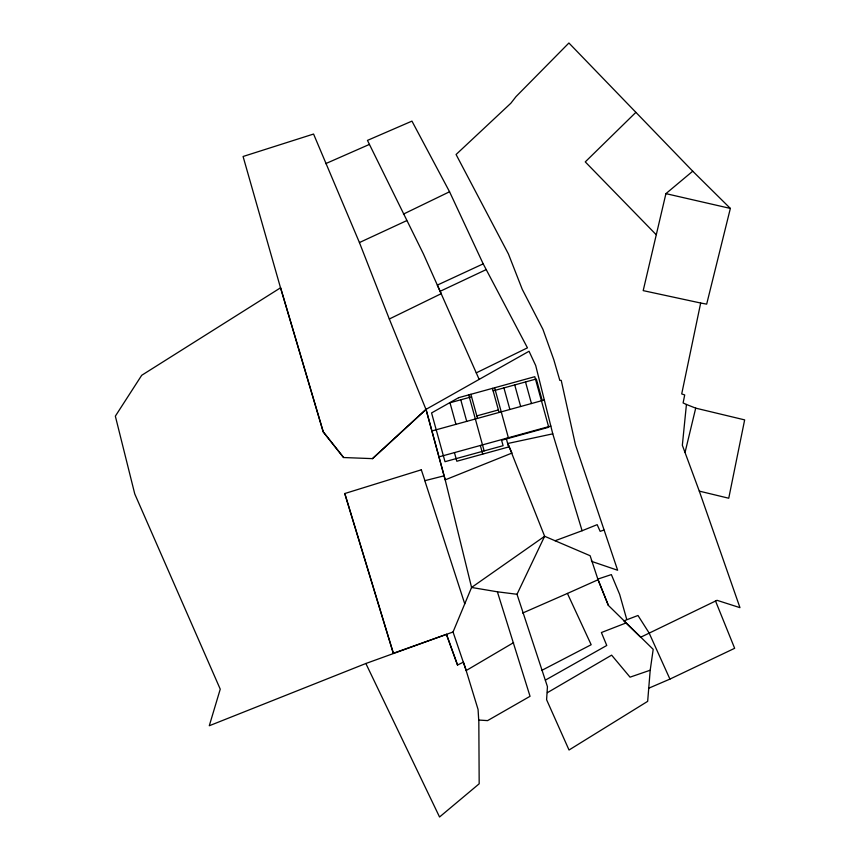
<?xml version="1.0" encoding="UTF-8"?>
<svg xmlns="http://www.w3.org/2000/svg" width="860" height="860" viewBox="0 0 860 860"><rect width="100%" height="100%" fill="white"/><g stroke="black" fill="none" stroke-linecap="round" stroke-linejoin="round"><path stroke-width="1.29" d="M478.816 720.024L479.181 783.793L439.546 817L365.865 663.501L209.281 725.754L220.246 689.161L134.762 493.941L115.347 416.154L141.696 375.304L280.618 287.756L323.285 431.849L343.635 457.52M555.098 540.746L582.102 530.738L552.765 433.838L507.722 443.502L511.979 453.059L445.211 479.858L425.969 409.392L389.311 319.006L359.426 242.552L313.567 134.042L243.079 156.488L280.51 287.777L323.177 431.87L343.527 457.531L372.541 458.638L426.076 409.371L445.211 479.858L471.57 587.466L497.381 591.798L530.039 696.299L487.588 720.615L478.708 720.046L478.074 709.489L466.163 670.553L453.037 632.003L471.57 587.466L544.627 536.274L590.121 555.721L598.055 579.758L608.364 605.397L653.192 649.354L650.203 670.22L647.666 701.351L569.03 750.006L546.594 699.707L547.444 686.656L517.01 594.282L544.627 536.274L507.851 443.481M591.411 560.312L591.798 561.451L617.641 570.255L575.437 444.781L561.225 380.378L559.817 380.367L553.797 359.706L542.929 329.348L522.246 289.304L508.421 253.958L456.079 154.51L510.883 103.2L516 96.632L568.912 43L692.741 171.194L730.355 208.421L706.673 304.139L700.674 303.021L681.711 393.923L684.7 394.955L683.109 402.942L686.43 404.469L682.346 445.265L699.298 491.125L739.966 607.654L717.025 600.312L640.668 637.238L623.855 620.888L637.98 615.491L649.117 632.981L669.929 679.099L648.526 688.301M692.741 171.194L665.919 193.64L643.194 290.626L700.674 303.021M685.054 452.425L695.708 408.145L686.43 404.469M635.809 112.423L585.262 161.895L656.137 234.651M372.423 458.659L425.969 409.392L529.04 351.256L535.705 365.543L552.765 433.838M466.163 670.553L513.603 642.613M547.412 692.655L611.621 655.148L630.047 677.164L650.203 670.22M545.39 680.12L606.762 645.473L601.398 632.53L625.951 622.995M541.918 670.305L591.164 644.721L567.417 593.443L522.633 613.051M476.268 372.864L527.449 347.848L483.191 263.859L449.554 191.758L411.951 121.12L367.457 140.395L423.432 253.958L441.18 293.701L389.311 319.006M403.447 214.086L449.554 191.758M669.929 679.099L734.655 648.3L715.477 600.893M479.16 379.389L440.116 291.314L486.201 269.599M359.426 242.552L406.662 220.654M483.191 263.859L437.342 285.101L440.116 291.314M567.417 593.443L598.055 579.758M325.725 163.626L369.392 144.426M582.102 530.738L597.163 524.664L600.162 531.362L603.903 530.05M365.865 663.501L446.512 634.347L457.584 665.027M453.037 632.003L393.278 653.288L344.72 493.554L421.421 469.775M471.57 396.825L449.995 402.77L455.94 424.346M493.145 390.881L536.296 378.981L542.241 400.556M476.816 415.885L498.402 409.94M431.86 430.978L544.315 399.986M438.944 456.886L550.819 426.055M444.222 475.784L424.818 480.708L464.755 603.838M497.381 591.798L517.01 594.282M665.919 193.64L730.355 208.421M695.708 408.145L744.653 419.884L728.742 498.23L699.298 491.125M608.364 605.397L597.829 579.092L611.363 574.598L619.651 594.378L626.757 619.479M446.404 634.368L457.477 665.049L463.422 662.146L466.27 670.531M421.303 469.786L424.926 480.697M344.838 493.533L393.385 653.267M525.514 381.958L531.458 403.534M514.721 384.925L520.665 406.511M503.928 387.903L509.883 409.478M494.608 387.774L508.539 438.331M492.447 388.365L499.09 412.456M506.228 438.342L508.604 446.974L456.821 461.25L454.445 452.618M470.871 394.31L477.515 418.401M468.721 394.901L484.148 450.898M480.331 445.48L482.718 454.112M460.777 399.792L466.722 421.378M458.616 397.685L431.569 412.94L445.007 461.691L503.089 445.684L501.584 440.245L548.744 427.248L534.802 376.691L458.616 397.685"/></g></svg>
